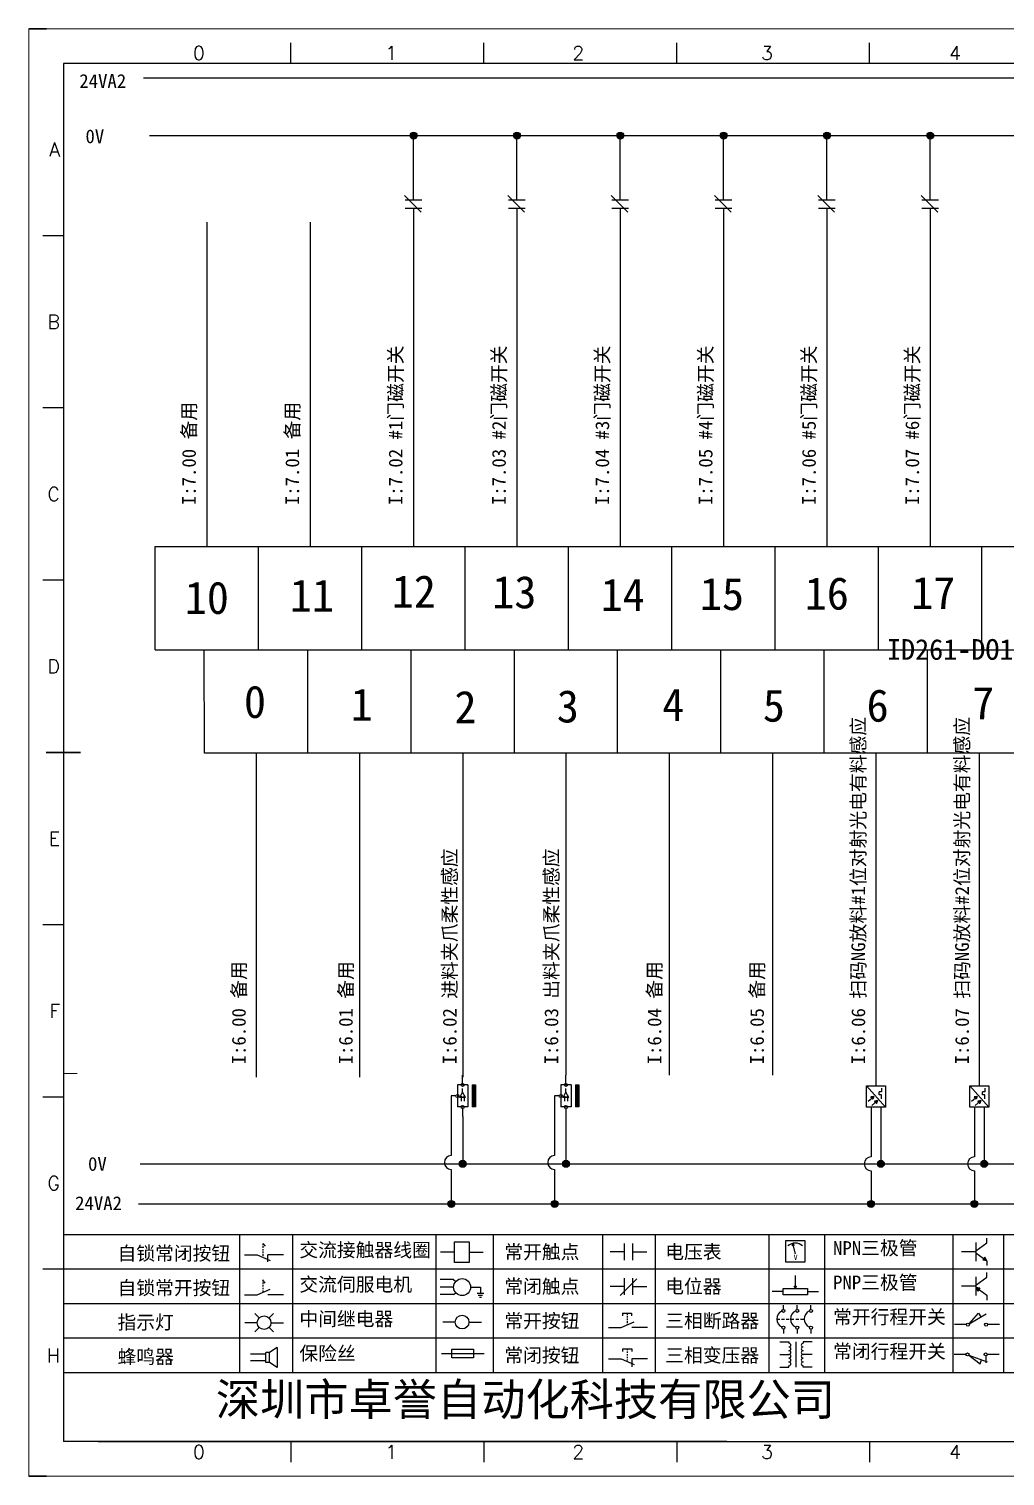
# Model space of a CAD drawing. Header units: millimetres. Extents: x -300 to 54435, y -106 to 60527.
# Drawn here: x 1202.3 to 1344, y 1594.4 to 1804.4 of the extents above; entities that cross this region are included whole.
import ezdxf
from ezdxf.enums import TextEntityAlignment as Align

# ---------------------------------------------------------------- set-up
doc = ezdxf.new("R2010")
doc.units = ezdxf.units.MM
doc.layers.add('AE_BOR', color=1, linetype='Continuous')
doc.layers.add('MISC', color=2, linetype='Continuous')
doc.styles.get("Standard").update_dxf_attribs({"font": ''})
doc.styles.add('WD', font='romans.shx', dxfattribs={"width": 0.8, "bigfont": 'gbcbig.shx'})
doc.styles.add('样式 0', font='')
doc.styles.add('汉字', font='')
doc.styles.get('Standard').set_extended_font_data('SimSun')
doc.styles.get('样式 0').set_extended_font_data('KaiTi_GB2312')
doc.styles.get('汉字').set_extended_font_data('新宋体')

# ---------------------------------------------------------------- blocks, each defined once
blk = doc.blocks.new('光电开关')
at = {"linetype": 'ByBlock'}
h = blk.add_hatch(dxfattribs=at)
h.set_pattern_fill('ANSI31', color=256, scale=0.01, style=0)
h.set_pattern_definition([(45, (0.172267, 0), (-0.0224506403, 0.0224506403), [])])
h.paths.add_polyline_path([(-1882.44, -776.34), (-1882.5, -775.91), (-1882.68, -776.07)])
h.paths.add_polyline_path([(-1882.86, -776.23), (-1882.44, -776.34), (-1882.68, -776.07)])
h.paths.add_polyline_path([(-1883.05, -776.88), (-1883.11, -776.45), (-1883.29, -776.61)])
h.paths.add_polyline_path([(-1883.47, -776.77), (-1883.05, -776.88), (-1883.29, -776.61)])
for p, q in [((-1884.01, -775.96), (-1885.56, -775.96)), ((-1880.91, -775.3), (-1884.01, -778.05)), ((-1883.75, -776.09), (-1883.05, -776.88)), ((-1883.11, -776.45), (-1883.47, -776.77)), ((-1883.05, -776.88), (-1883.47, -776.77)), ((-1883.14, -775.55), (-1882.44, -776.34)), ((-1883.05, -776.88), (-1883.11, -776.45)), ((-1882.5, -775.91), (-1882.86, -776.23)), ((-1882.44, -776.34), (-1882.86, -776.23)), ((-1882.44, -776.34), (-1882.5, -775.91)), ((-1879.37, -776.67), (-1880.91, -776.67)), ((-1884.01, -777.39), (-1885.56, -777.39)), ((-1882.78, -777.47), (-1882.23, -777.47)), ((-1882.23, -777.47), (-1882.23, -777.14)), ((-1882.23, -777.14), (-1881.78, -777.14)), ((-1881.78, -777.47), (-1881.78, -777.14)), ((-1881.23, -777.47), (-1881.78, -777.47))]:
    blk.add_line(p, q, dxfattribs=at)
blk.add_lwpolyline([(-1884.01, -775.3), (-1880.91, -775.3), (-1880.91, -778.05), (-1884.01, -778.05)], close=True, dxfattribs=at)
blk = doc.blocks.new('常闭触点')
at = {"linetype": 'ByBlock'}
for p, q in [((-1853.82, -786.77), (-1855.88, -786.77)), ((-1852.01, -785.66), (-1854.43, -788.1)), ((-1853.82, -787.99), (-1853.82, -785.56)), ((-1852.6, -787.99), (-1852.6, -785.56)), ((-1852.6, -786.77), (-1850.55, -786.77))]:
    blk.add_line(p, q, dxfattribs=at)
blk = doc.blocks.new('接近开关')
at = {"linetype": 'ByBlock'}
h = blk.add_hatch(dxfattribs=at)
h.set_pattern_fill('ANSI31', color=256, scale=0.01, style=0)
h.set_pattern_definition([(45, (-89.131516, -30.795668), (-0.0224506403, 0.0224506403), [])])
h.paths.add_polyline_path([(-1516.96, -1123.35), (-1516.96, -1122.85), (-1513.76, -1122.85), (-1513.76, -1123.35)])
for p, q in [((-1516.96, -1123.35), (-1516.96, -1122.85)), ((-1516.96, -1122.85), (-1513.76, -1122.85)), ((-1516.96, -1123.35), (-1513.76, -1123.35)), ((-1513.76, -1122.85), (-1513.76, -1123.35)), ((-1517.18, -1124.71), (-1518.36, -1124.71)), ((-1516.96, -1123.95), (-1513.76, -1123.95)), ((-1516.96, -1123.95), (-1516.96, -1125.47)), ((-1516.96, -1125.47), (-1513.76, -1125.47)), ((-1515.91, -1124.71), (-1516.45, -1124.71)), ((-1515.11, -1124.31), (-1515.91, -1124.71)), ((-1515.11, -1125.11), (-1515.91, -1124.71)), ((-1515.33, -1124.53), (-1515.17, -1124.53)), ((-1515.33, -1124.88), (-1515.17, -1124.88)), ((-1515.25, -1124.45), (-1515.25, -1124.61)), ((-1515.11, -1124.31), (-1515.11, -1125.11)), ((-1515.11, -1124.48), (-1514.58, -1124.48)), ((-1515.11, -1124.94), (-1514.58, -1124.94)), ((-1513.76, -1123.95), (-1513.76, -1125.47)), ((-1513.54, -1124.71), (-1512.36, -1124.71)), ((-1515.36, -1125.69), (-1515.36, -1126.36)), ((-1515.36, -1126.36), (-1512.36, -1126.36))]:
    blk.add_line(p, q, dxfattribs=at)
for centre in [(-1516.96, -1124.71), (-1515.36, -1125.47), (-1513.76, -1124.71)]:
    blk.add_circle(centre, 0.225, dxfattribs=at)
blk = doc.blocks.new('*U4')
at = {"linetype": 'ByBlock'}
for p, q in [((-1909.23, -780.45), (-1909.23, -780.67)), ((-1909.23, -780.45), (-1908.92, -780.84)), ((-1909.23, -780.84), (-1909.23, -781.05)), ((-1911.92, -782.07), (-1910.06, -782.07)), ((-1910.06, -782.07), (-1908.18, -782.88)), ((-1909.23, -781.23), (-1909.23, -781.44)), ((-1909.23, -781.61), (-1909.23, -781.83)), ((-1909.23, -782), (-1909.23, -782.21)), ((-1909.23, -782.38), (-1909.23, -782.43)), ((-1908.52, -783.07), (-1908.52, -782.07)), ((-1906.25, -782.07), (-1908.52, -782.07))]:
    blk.add_line(p, q, dxfattribs=at)
blk = doc.blocks.new('*U6')
at = {"linetype": 'ByBlock'}
for p, q in [((-1908.88, -791.17), (-1909.23, -790.71)), ((-1909.23, -790.71), (-1909.23, -790.92)), ((-1909.23, -791.09), (-1909.23, -791.31)), ((-1909.23, -791.48), (-1909.23, -791.69)), ((-1911.92, -792.89), (-1910.06, -792.89)), ((-1910.06, -792.89), (-1908.18, -792.08)), ((-1909.23, -791.86), (-1909.23, -792.08)), ((-1909.23, -792.25), (-1909.23, -792.47)), ((-1906.25, -792.89), (-1908.52, -792.89))]:
    blk.add_line(p, q, dxfattribs=at)
blk = doc.blocks.new('蜂鸣器')
at = {"linetype": 'ByBlock'}
for p, q in [((-1907.17, -795.53), (-1908.25, -796.26)), ((-1907.17, -795.53), (-1907.17, -798.41)), ((-1908.8, -796.48), (-1911.01, -796.48)), ((-1908.8, -797.46), (-1911.01, -797.46)), ((-1908.25, -796.26), (-1908.8, -796.26)), ((-1908.8, -797.68), (-1908.8, -796.26)), ((-1908.25, -797.68), (-1908.8, -797.68)), ((-1908.25, -797.68), (-1908.25, -796.26)), ((-1907.17, -798.41), (-1908.25, -797.68))]:
    blk.add_line(p, q, dxfattribs=at)
blk = doc.blocks.new('指示灯')
at = {"linetype": 'ByBlock'}
for p, q in [((-1854.25, -776.92), (-1856.06, -776.92)), ((-1854.62, -775.59), (-1853.97, -776.23)), ((-1851.9, -775.59), (-1852.54, -776.23)), ((-1852.26, -776.92), (-1850.45, -776.92)), ((-1854.62, -778.25), (-1853.97, -777.61)), ((-1851.9, -778.25), (-1852.54, -777.61))]:
    blk.add_line(p, q, dxfattribs=at)
blk.add_circle((-1853.26, -776.92), 0.992, dxfattribs=at)
blk = doc.blocks.new('交流接触器线圈')
at = {"linetype": 'ByBlock'}
for p, q in [((-1880.82, -781.77), (-1882.87, -781.77)), ((-1878.72, -781.77), (-1876.67, -781.77))]:
    blk.add_line(p, q, dxfattribs=at)
blk.add_lwpolyline([(-1880.82, -780.28), (-1878.72, -780.28), (-1878.72, -783.26), (-1880.82, -783.26)], close=True, dxfattribs=at)
blk = doc.blocks.new('交流伺服电机')
at = {"linetype": 'ByBlock'}
for p, q in [((-1880.97, -785.75), (-1882.94, -785.75)), ((-1880.97, -786.85), (-1882.94, -786.85)), ((-1880.97, -785.75), (-1880.65, -786.03)), ((-1878.49, -786.85), (-1877.07, -786.85)), ((-1877.07, -786.85), (-1877.07, -787.72)), ((-1880.97, -787.94), (-1882.94, -787.94)), ((-1880.97, -787.94), (-1880.65, -787.67)), ((-1877.54, -787.72), (-1876.59, -787.72)), ((-1877.38, -788.01), (-1876.75, -788.01)), ((-1877.23, -788.29), (-1876.9, -788.29))]:
    blk.add_line(p, q, dxfattribs=at)
blk.add_circle((-1879.73, -786.85), 1.24, dxfattribs=at)
blk = doc.blocks.new('中间继电器')
at = {"linetype": 'ByBlock'}
for p, q in [((-1880.72, -791.92), (-1882.54, -791.92)), ((-1878.74, -791.92), (-1876.92, -791.92))]:
    blk.add_line(p, q, dxfattribs=at)
blk.add_circle((-1879.73, -791.92), 0.992, dxfattribs=at)
blk = doc.blocks.new('保险丝')
at = {"linetype": 'ByBlock'}
blk.add_line((-1882.72, -796.49), (-1876.55, -796.49), dxfattribs=at)
blk.add_lwpolyline([(-1881.2, -795.86), (-1878.06, -795.86), (-1878.06, -797.12), (-1881.2, -797.12)], close=True, dxfattribs=at)
blk = doc.blocks.new('常开按钮')
at = {"linetype": 'ByBlock'}
for p, q in [((-1910.06, -787.73), (-1908.18, -786.93)), ((-1909.9, -785.68), (-1908.56, -785.68)), ((-1909.9, -785.68), (-1909.9, -786.07)), ((-1909.23, -785.68), (-1909.23, -785.89)), ((-1909.23, -786.06), (-1909.23, -786.28)), ((-1909.23, -786.45), (-1909.23, -786.67)), ((-1909.23, -786.84), (-1909.23, -787.05)), ((-1909.23, -787.22), (-1909.23, -787.38)), ((-1908.56, -785.68), (-1908.56, -786.07)), ((-1911.92, -787.73), (-1910.06, -787.73)), ((-1906.25, -787.73), (-1908.52, -787.73))]:
    blk.add_line(p, q, dxfattribs=at)
blk = doc.blocks.new('常开触点')
at = {"linetype": 'ByBlock'}
for p, q in [((-1853.82, -782.99), (-1853.82, -780.56)), ((-1852.6, -782.99), (-1852.6, -780.56)), ((-1853.82, -781.77), (-1855.88, -781.77)), ((-1852.6, -781.77), (-1850.55, -781.77))]:
    blk.add_line(p, q, dxfattribs=at)
blk = doc.blocks.new('常闭按钮')
at = {"linetype": 'ByBlock'}
for p, q in [((-1854.11, -790.83), (-1852.77, -790.83)), ((-1854.11, -790.83), (-1854.11, -791.22)), ((-1853.44, -790.83), (-1853.44, -791.04)), ((-1853.44, -791.21), (-1853.44, -791.43)), ((-1853.44, -791.6), (-1853.44, -791.82)), ((-1852.77, -790.83), (-1852.77, -791.22)), ((-1856.13, -792.28), (-1854.28, -792.28)), ((-1854.28, -792.28), (-1852.4, -793.09)), ((-1853.44, -791.99), (-1853.44, -792.2)), ((-1853.44, -792.37), (-1853.44, -792.53)), ((-1850.47, -792.28), (-1852.73, -792.28)), ((-1852.73, -792.28), (-1852.73, -793.43))]:
    blk.add_line(p, q, dxfattribs=at)
blk = doc.blocks.new('电压表')
at = {"linetype": 'ByBlock'}
for p, q in [((-1814.84, -780.75), (-1814.91, -781.13)), ((-1814.6, -781.05), (-1814.91, -781.13)), ((-1814.84, -780.75), (-1814.46, -782.26)), ((-1814.84, -780.75), (-1814.6, -781.05))]:
    blk.add_line(p, q, dxfattribs=at)
blk.add_lwpolyline([(-1815.84, -780.34), (-1813.07, -780.34), (-1813.07, -783.49), (-1815.84, -783.49)], close=True, dxfattribs=at)
blk.add_arc((-1814.46, -782.26), 1.56, 46.8313, 133.1687, dxfattribs=at)
at = {"linetype": 'ByBlock', "insert": (-1814.7, -782.39), "char_height": 0.75, "width": 0.6768, "attachment_point": 1}
blk.add_mtext('V', dxfattribs=at)
blk = doc.blocks.new('电位器')
at = {"linetype": 'ByBlock'}
for p, q in [((-1814.45, -787.3), (-1814.45, -785.39)), ((-1814.45, -787.3), (-1814.62, -786.96)), ((-1814.62, -786.96), (-1814.27, -786.96)), ((-1814.45, -787.3), (-1814.27, -786.96)), ((-1816.21, -787.75), (-1817.79, -787.75)), ((-1812.68, -787.75), (-1811.1, -787.75))]:
    blk.add_line(p, q, dxfattribs=at)
blk.add_lwpolyline([(-1816.21, -787.3), (-1812.68, -787.3), (-1812.68, -788.2), (-1816.21, -788.2)], close=True, dxfattribs=at)
blk = doc.blocks.new('三相断路器')
at = {"linetype": 'ByBlock'}
for p, q in [((-1816.17, -790.33), (-1816.17, -789.7)), ((-1814.17, -790.33), (-1814.17, -789.7)), ((-1812.18, -790.33), (-1812.18, -789.7)), ((-1817.14, -791.74), (-1816.72, -791.74)), ((-1816.45, -791.74), (-1816.03, -791.74)), ((-1816.17, -793.19), (-1816.17, -793.83)), ((-1815.76, -791.74), (-1815.34, -791.74)), ((-1815.07, -791.74), (-1814.65, -791.74)), ((-1814.38, -791.74), (-1813.96, -791.74)), ((-1814.17, -793.19), (-1814.17, -793.83)), ((-1813.69, -791.74), (-1813.27, -791.74)), ((-1812.18, -793.19), (-1812.18, -793.83))]:
    blk.add_line(p, q, dxfattribs=at)
for centre in [(-1816.17, -790.55), (-1814.17, -790.55), (-1812.18, -790.55), (-1816.17, -792.98), (-1814.17, -792.98), (-1812.18, -792.98)]:
    blk.add_circle(centre, 0.219, dxfattribs=at)
for centre in [(-1815.81, -791.74), (-1813.82, -791.74), (-1811.83, -791.74)]:
    blk.add_arc(centre, 1.32, 115.5791, 244.4209, dxfattribs=at)
blk = doc.blocks.new('三相变压器')
at = {"linetype": 'ByBlock'}
for p, q in [((-1816.69, -795.03), (-1815.37, -795.03)), ((-1815.37, -795.03), (-1815.37, -795.24)), ((-1814.34, -798.7), (-1814.34, -795.04)), ((-1812, -795.03), (-1813.32, -795.03)), ((-1813.32, -795.03), (-1813.32, -795.24)), ((-1816.69, -796.87), (-1815.37, -796.87)), ((-1812, -796.87), (-1813.32, -796.87)), ((-1816.69, -798.71), (-1815.37, -798.71)), ((-1815.37, -798.71), (-1815.37, -798.5)), ((-1813.32, -798.71), (-1813.32, -798.5)), ((-1812, -798.71), (-1813.32, -798.71))]:
    blk.add_line(p, q, dxfattribs=at)
for centre, start, end in [((-1815.37, -795.51), 270, 90), ((-1815.37, -796.06), 270, 90), ((-1813.32, -795.51), 90, 270), ((-1813.32, -796.06), 90, 270), ((-1815.37, -796.6), 270, 90), ((-1815.37, -797.14), 270, 90), ((-1815.37, -797.68), 270, 90), ((-1815.37, -798.23), 270, 90), ((-1813.32, -796.6), 90, 270), ((-1813.32, -797.14), 90, 270), ((-1813.32, -797.68), 90, 270), ((-1813.32, -798.23), 90, 270)]:
    blk.add_arc(centre, 0.271, start, end, dxfattribs=at)
blk = doc.blocks.new('NPN三极管')
at = {"linetype": 'ByBlock'}
for p, q in [((-1785.73, -780.61), (-1785.73, -783.32)), ((-1785.73, -781.82), (-1784.15, -780.66)), ((-1784.15, -780.66), (-1784.15, -779.98)), ((-1785.73, -781.97), (-1787.81, -781.97)), ((-1785.73, -782.11), (-1784.15, -783.27)), ((-1784.41, -782.73), (-1784.74, -783.18)), ((-1784.15, -783.27), (-1784.74, -783.18)), ((-1784.15, -783.27), (-1784.41, -782.73)), ((-1784.15, -783.27), (-1784.15, -783.96))]:
    blk.add_line(p, q, dxfattribs=at)
blk = doc.blocks.new('PNP三极管')
at = {"linetype": 'ByBlock'}
for p, q in [((-1784.9, -785.38), (-1784.9, -788.09)), ((-1783.32, -785.43), (-1783.32, -784.75)), ((-1784.9, -786.74), (-1786.98, -786.74)), ((-1784.9, -786.59), (-1783.32, -785.43)), ((-1784.9, -786.88), (-1783.32, -788.04)), ((-1784.9, -786.88), (-1784.31, -786.97)), ((-1784.9, -786.88), (-1784.64, -787.42)), ((-1784.31, -786.97), (-1784.64, -787.42)), ((-1783.32, -788.04), (-1783.32, -788.73))]:
    blk.add_line(p, q, dxfattribs=at)
blk = doc.blocks.new('常开行程开关')
at = {"linetype": 'ByBlock'}
for p, q in [((-1785.89, -792.17), (-1784.52, -790.62)), ((-1785.89, -792.17), (-1783.43, -790.72)), ((-1784.52, -790.62), (-1784.19, -791.17)), ((-1786.29, -792.3), (-1788.01, -792.3)), ((-1781.48, -792.3), (-1783.21, -792.3))]:
    blk.add_line(p, q, dxfattribs=at)
for centre in [(-1786.07, -792.3), (-1783.42, -792.3)]:
    blk.add_circle(centre, 0.219, dxfattribs=at)
blk = doc.blocks.new('常闭行程开关')
at = {"linetype": 'ByBlock'}
for p, q in [((-1786.34, -796.62), (-1788.07, -796.62)), ((-1785.93, -796.72), (-1783.25, -797.7)), ((-1785.93, -796.72), (-1784.3, -798)), ((-1784.3, -798), (-1784.08, -797.4)), ((-1783.48, -796.84), (-1783.48, -797.85)), ((-1781.54, -796.62), (-1783.26, -796.62))]:
    blk.add_line(p, q, dxfattribs=at)
for centre in [(-1786.12, -796.62), (-1783.48, -796.62)]:
    blk.add_circle(centre, 0.219, dxfattribs=at)

msp = doc.modelspace()

# ---------------------------------------------------------------- hatches: boundary and pattern name
at = {"lineweight": -2}
h = msp.add_hatch(color=0, dxfattribs=at)
edge = h.paths.add_edge_path()
edge.add_arc((1258.102, 1788.883), 0.5, 0, 360)
h = msp.add_hatch(color=0, dxfattribs=at)
edge = h.paths.add_edge_path()
edge.add_arc((1273.102, 1788.883), 0.5, 0, 360)
h = msp.add_hatch(color=0, dxfattribs=at)
edge = h.paths.add_edge_path()
edge.add_arc((1288.102, 1788.883), 0.5, 0, 360)
h = msp.add_hatch(color=0, dxfattribs=at)
edge = h.paths.add_edge_path()
edge.add_arc((1303.102, 1788.883), 0.5, 0, 360)
h = msp.add_hatch(color=0, dxfattribs=at)
edge = h.paths.add_edge_path()
edge.add_arc((1318.102, 1788.883), 0.5, 0, 360)
h = msp.add_hatch(color=0, dxfattribs=at)
edge = h.paths.add_edge_path()
edge.add_arc((1333.102, 1788.883), 0.5, 0, 360)
h = msp.add_hatch(color=0, dxfattribs=at)
edge = h.paths.add_edge_path()
edge.add_arc((1265.227, 1639.671), 0.5, 0, 360)
h = msp.add_hatch(color=0, dxfattribs=at)
edge = h.paths.add_edge_path()
edge.add_arc((1280.227, 1639.671), 0.5, 0, 360)
h = msp.add_hatch(color=0, dxfattribs=at)
edge = h.paths.add_edge_path()
edge.add_arc((1325.94, 1639.671), 0.5, 0, 360)
h = msp.add_hatch(color=0, dxfattribs=at)
edge = h.paths.add_edge_path()
edge.add_arc((1340.94, 1639.671), 0.5, 0, 360)
h = msp.add_hatch(color=0, dxfattribs=at)
edge = h.paths.add_edge_path()
edge.add_arc((1263.579, 1633.854), 0.5, 0, 360)
h = msp.add_hatch(color=0, dxfattribs=at)
edge = h.paths.add_edge_path()
edge.add_arc((1278.579, 1633.854), 0.5, 0, 360)
h = msp.add_hatch(color=0, dxfattribs=at)
edge = h.paths.add_edge_path()
edge.add_arc((1324.514, 1633.854), 0.5, 0, 360)
h = msp.add_hatch(color=0, dxfattribs=at)
edge = h.paths.add_edge_path()
edge.add_arc((1339.514, 1633.854), 0.5, 0, 360)

# ---------------------------------------------------------------- linework, layer by layer
at = {"color": 7}
for p, q in [((1494.264, 1799.361), (1207.264, 1799.361)), ((1207.264, 1799.361), (1207.264, 1599.361)), ((1212.294, 1599.361), (1491.794, 1599.361)), ((1333.061, 1599.361), (1393.011, 1599.361))]:
    msp.add_line(p, q, dxfattribs=at)
at = {"color": 0, "lineweight": -2}
for p, q in [((1218.89, 1797.247), (1485.642, 1797.247)), ((1219.774, 1788.883), (1486.526, 1788.883)), ((1258.102, 1781.639), (1258.102, 1788.883)), ((1273.102, 1781.639), (1273.102, 1788.883)), ((1288.102, 1781.639), (1288.102, 1788.883)), ((1303.102, 1781.639), (1303.102, 1788.883)), ((1318.102, 1781.639), (1318.102, 1788.883)), ((1333.102, 1781.639), (1333.102, 1788.883)), ((1228.102, 1776.311), (1228.102, 1729.277)), ((1243.102, 1776.311), (1243.102, 1729.277)), ((1258.102, 1776.311), (1258.102, 1729.277)), ((1273.102, 1776.311), (1273.102, 1729.277)), ((1288.102, 1776.311), (1288.102, 1729.277)), ((1303.102, 1776.311), (1303.102, 1729.277)), ((1318.102, 1776.311), (1318.102, 1729.277)), ((1333.102, 1776.311), (1333.102, 1729.277)), ((1220.602, 1714.277), (1482.727, 1714.277)), ((1242.727, 1699.277), (1242.727, 1714.277)), ((1257.727, 1699.277), (1257.727, 1714.277)), ((1272.727, 1699.277), (1272.727, 1714.277)), ((1287.727, 1699.277), (1287.727, 1714.277)), ((1302.727, 1699.277), (1302.727, 1714.277)), ((1317.727, 1699.277), (1317.727, 1714.277)), ((1332.727, 1699.277), (1332.727, 1714.277)), ((1235.227, 1699.277), (1235.227, 1652.244)), ((1250.227, 1699.277), (1250.227, 1652.244)), ((1265.227, 1699.277), (1265.227, 1652.244)), ((1280.227, 1699.277), (1280.227, 1652.527)), ((1295.227, 1699.277), (1295.227, 1652.527)), ((1310.227, 1699.277), (1310.227, 1652.527)), ((1325.227, 1699.277), (1325.227, 1652.527)), ((1340.227, 1699.277), (1340.227, 1652.527)), ((1263.579, 1646.525), (1263.579, 1640.86)), ((1265.227, 1646.525), (1265.227, 1639.671)), ((1278.579, 1646.525), (1278.579, 1640.86)), ((1280.227, 1646.525), (1280.227, 1639.671)), ((1324.514, 1646.337), (1324.514, 1640.671)), ((1325.94, 1646.337), (1325.94, 1639.671)), ((1339.514, 1646.337), (1339.514, 1640.671)), ((1340.94, 1646.337), (1340.94, 1639.671)), ((1218.406, 1639.671), (1484.395, 1639.671)), ((1263.579, 1638.86), (1263.579, 1633.854)), ((1278.579, 1638.86), (1278.579, 1633.854)), ((1324.514, 1638.671), (1324.514, 1633.854)), ((1339.514, 1638.671), (1339.514, 1633.854)), ((1218.168, 1633.854), (1484.921, 1633.854))]:
    msp.add_line(p, q, dxfattribs=at)
at = {"color": 7, "lineweight": 9, "ltscale": 0.1}
for p, q in [((1207.264, 1652.79), (1209.264, 1652.79)), ((1303.599, 1599.361), (1333.061, 1599.361)), ((1331.704, 1599.361), (1331.704, 1599.361)), ((1331.704, 1599.361), (1331.704, 1599.361)), ((1331.704, 1599.361), (1331.704, 1599.361)), ((1331.704, 1599.361), (1331.704, 1599.361))]:
    msp.add_line(p, q, dxfattribs=at)
at = {"color": 7, "linetype": 'ByBlock'}
for p, q in [((1494.264, 1629.361), (1207.264, 1629.361)), ((1494.264, 1624.361), (1207.264, 1624.361)), ((1494.264, 1619.361), (1207.264, 1619.361)), ((1494.264, 1614.361), (1207.264, 1614.361)), ((1494.264, 1609.361), (1207.264, 1609.361))]:
    msp.add_line(p, q, dxfattribs=at)
at = {"color": 7, "lineweight": -2}
for p, q in [((1232.843, 1629.361), (1232.843, 1609.361)), ((1240.52, 1629.361), (1240.52, 1609.361)), ((1261.31, 1629.361), (1261.31, 1609.361)), ((1269.663, 1629.361), (1269.663, 1609.361)), ((1285.518, 1629.361), (1285.518, 1609.361)), ((1293.167, 1629.361), (1293.167, 1609.361)), ((1309.659, 1629.361), (1309.659, 1609.361)), ((1317.761, 1629.361), (1317.761, 1609.361)), ((1336.38, 1629.361), (1336.38, 1609.361)), ((1343.74, 1629.361), (1343.74, 1609.361))]:
    msp.add_line(p, q, dxfattribs=at)
at = {"color": 7, "ltscale": 2}
msp.add_line((1303.599, 1599.361), (1207.264, 1599.361), dxfattribs=at)
at = {"color": 0, "lineweight": -2}
for points in [[(1220.602, 1729.277), (1235.602, 1729.277)], [(1220.602, 1714.277), (1220.602, 1729.277)], [(1235.602, 1729.277), (1250.602, 1729.277)], [(1235.602, 1714.277), (1235.602, 1729.277)], [(1250.602, 1729.277), (1265.602, 1729.277)], [(1250.602, 1714.277), (1250.602, 1729.277)], [(1265.602, 1729.277), (1280.602, 1729.277)], [(1265.602, 1714.277), (1265.602, 1729.277)], [(1280.602, 1729.277), (1295.602, 1729.277)], [(1280.602, 1714.277), (1280.602, 1729.277)], [(1295.602, 1729.277), (1310.602, 1729.277)], [(1295.602, 1714.277), (1295.602, 1729.277)], [(1310.602, 1729.277), (1325.602, 1729.277)], [(1310.602, 1714.277), (1310.602, 1729.277)], [(1325.602, 1729.277), (1340.602, 1729.277)], [(1325.602, 1714.277), (1325.602, 1729.277)], [(1340.602, 1729.277), (1355.602, 1729.277)], [(1340.602, 1714.277), (1340.602, 1729.277)], [(1242.727, 1699.277), (1227.727, 1699.277), (1227.692, 1714.277)], [(1257.727, 1699.277), (1242.727, 1699.277)], [(1272.727, 1699.277), (1257.727, 1699.277)], [(1287.727, 1699.277), (1272.727, 1699.277)], [(1302.727, 1699.277), (1287.727, 1699.277)], [(1317.727, 1699.277), (1302.727, 1699.277)], [(1332.727, 1699.277), (1317.727, 1699.277)], [(1347.727, 1699.277), (1332.727, 1699.277)]]:
    msp.add_lwpolyline(points, dxfattribs=at)
for centre in [(1258.102, 1788.883), (1273.102, 1788.883), (1288.102, 1788.883), (1303.102, 1788.883), (1318.102, 1788.883), (1333.102, 1788.883), (1265.227, 1639.671), (1280.227, 1639.671), (1325.94, 1639.671), (1340.94, 1639.671), (1263.579, 1633.854), (1278.579, 1633.854), (1324.514, 1633.854), (1339.514, 1633.854)]:
    msp.add_circle(centre, 0.5, dxfattribs=at)
for centre in [(1263.579, 1639.86), (1278.579, 1639.86), (1324.514, 1639.671), (1339.514, 1639.671)]:
    msp.add_arc(centre, 1, 90, 270, dxfattribs=at)
at = {"layer": 'AE_BOR', "color": 7, "lineweight": 30}
for p, q in [((1204.794, 1804.361), (1202.261, 1804.361)), ((1204.764, 1699.361), (1209.764, 1699.361)), ((1202.261, 1594.361), (1204.794, 1594.361))]:
    msp.add_line(p, q, dxfattribs=at)
at = {"layer": 'AE_BOR', "color": 7, "lineweight": 15}
for p, q in [((1202.261, 1804.361), (1499.261, 1804.361)), ((1202.261, 1594.361), (1202.261, 1804.361)), ((1499.261, 1594.361), (1202.261, 1594.361))]:
    msp.add_line(p, q, dxfattribs=at)
at = {"layer": 'AE_BOR', "color": 7}
for p, q in [((1240.294, 1799.361), (1240.294, 1802.361)), ((1268.294, 1799.361), (1268.294, 1802.361)), ((1296.294, 1799.361), (1296.294, 1802.361)), ((1324.294, 1799.361), (1324.294, 1802.361)), ((1207.264, 1774.361), (1204.264, 1774.361)), ((1207.264, 1749.361), (1204.264, 1749.361)), ((1207.264, 1724.361), (1204.264, 1724.361)), ((1207.264, 1674.361), (1204.264, 1674.361)), ((1207.264, 1649.361), (1204.264, 1649.361)), ((1207.264, 1624.361), (1204.264, 1624.361)), ((1240.294, 1599.361), (1240.294, 1596.361)), ((1268.294, 1599.361), (1268.294, 1596.361)), ((1296.294, 1599.361), (1296.294, 1596.361)), ((1324.294, 1599.361), (1324.294, 1596.361))]:
    msp.add_line(p, q, dxfattribs=at)

# ---------------------------------------------------------------- block references
at = {"linetype": 'ByBlock'}
for name, p, rotation in [('常闭触点', (2044.877, -74.237), 270), ('常闭触点', (2059.877, -74.237), 270), ('常闭触点', (2074.877, -74.237), 270), ('常闭触点', (2089.877, -74.237), 270), ('常闭触点', (2104.877, -74.237), 270), ('常闭触点', (2119.877, -74.237), 270), ('接近开关', (2389.935, 134.165), 270), ('接近开关', (2404.935, 134.165), 270), ('光电开关', (548.554, 3531.892), 90), ('光电开关', (563.554, 3531.892), 90)]:
    msp.add_blockref(name, p, dxfattribs=dict(at, rotation=rotation))
at = {"color": 7, "linetype": 'ByBlock'}
for name, p in [('*U4', (3145.453, 2408.538)), ('交流接触器线圈', (3144.877, 2408.63)), ('常开触点', (3142.531, 2408.658)), ('电压表', (3127.97, 2408.877)), ('NPN三极管', (3125.458, 2408.864)), ('电位器', (3127.97, 2408.877)), ('PNP三极管', (3124.633, 2408.635)), ('*U6', (3145.453, 2413.538)), ('交流伺服电机', (3144.877, 2408.63)), ('常闭触点', (3142.531, 2408.658)), ('三相断路器', (3127.97, 2408.877)), ('指示灯', (3089.667, 2393.538)), ('中间继电器', (3144.877, 2408.63)), ('常开按钮', (3198.317, 2403.658)), ('常开行程开关', (3124.633, 2408.635)), ('蜂鸣器', (3145.453, 2408.538)), ('常闭按钮', (3142.531, 2403.658)), ('三相变压器', (3127.97, 2408.877)), ('保险丝', (3144.877, 2408.63)), ('常闭行程开关', (3124.633, 2408.635))]:
    msp.add_blockref(name, p, dxfattribs=at)

# ---------------------------------------------------------------- texts
at = {"color": 0, "lineweight": -2, "attachment_point": 1}
for s, insert, char_height, width in [('0V', (1210.468, 1789.778), 2, 14.27309), ('10', (1224.891, 1724.176), 4.7064, 7.20347), ('11', (1240.144, 1724.495), 4.7064, 7.20347), ('12', (1254.932, 1725.086), 4.7064, 7.20347), ('13', (1269.526, 1724.992), 4.7064, 7.20347), ('14', (1285.262, 1724.605), 4.7064, 7.20347), ('15', (1299.666, 1724.738), 4.7064, 7.20347), ('16', (1314.886, 1724.802), 4.7064, 7.20347), ('17', (1330.354, 1724.89), 4.7064, 7.20347), ('ID261-DO15   2#-CN2  6-7CH               ', (1326.822, 1715.814), 3, 61.03402), ('0', (1233.477, 1709.079), 4.706, 7.20347), ('1', (1248.974, 1708.674), 4.706, 7.20347), ('2', (1264.035, 1708.316), 4.706, 7.20347), ('3', (1278.897, 1708.42), 4.706, 7.20347), ('4', (1294.197, 1708.659), 4.706, 7.20347), ('5', (1308.804, 1708.54), 4.706, 7.20347), ('6', (1323.865, 1708.54), 4.706, 7.20347), ('7', (1339.192, 1708.899), 4.706, 7.20347), ('0V', (1210.843, 1640.656), 2, 14.27309)]:
    msp.add_mtext(s, dxfattribs=dict(at, insert=insert, char_height=char_height, width=width))
at = {"color": 0, "lineweight": -2, "char_height": 2, "width": 71.79445, "attachment_point": 1, "rotation": 90}
for s, insert in [('{\\C256;I:7.02 #1门磁开关}', (1254.489, 1735.263)), ('{\\C256;I:7.03 #2门磁开关}', (1269.489, 1735.263)), ('{\\C256;I:7.04 #3门磁开关}', (1284.489, 1735.263)), ('{\\C256;I:7.05 #4门磁开关}', (1299.489, 1735.263)), ('{\\C256;I:7.06 #5门磁开关}', (1314.489, 1735.263)), ('{\\C256;I:7.07 #6门磁开关}', (1329.489, 1735.263)), ('{\\C256;I:7.00 备用}', (1224.489, 1735.263)), ('{\\C256;I:7.01 备用}', (1239.489, 1735.263)), ('{\\C256;I:6.06 扫码NG放料#1位对射光电有料感应}', (1321.657, 1654.103)), ('{\\C256;I:6.07 扫码NG放料#2位对射光电有料感应}', (1336.719, 1654.103)), ('{\\C256;I:6.02 进料夹爪柔性感应}', (1262.345, 1654.103)), ('{\\C256;I:6.03 出料夹爪柔性感应}', (1277.106, 1654.103)), ('{\\C256;I:6.00 备用}', (1231.728, 1654.103)), ('{\\C256;I:6.01 备用}', (1247.256, 1654.103)), ('{\\C256;I:6.04 备用}', (1292.061, 1654.103)), ('{\\C256;I:6.05 备用}', (1306.955, 1654.103))]:
    msp.add_mtext(s, dxfattribs=dict(at, insert=insert))
at = {"color": 7, "char_height": 2, "attachment_point": 1, "style": '汉字'}
for s, insert in [('{\\fKaiTi_GB2312|b0|i0|c134|p49;自锁常闭按钮}', (1215.12, 1627.676)), ('{\\fKaiTi_GB2312|b0|i0|c134|p49;交流接触器线圈}', (1241.515, 1628.169)), ('{\\fKaiTi_GB2312|b0|i0|c134|p49;常开触点}', (1271.268, 1627.882)), ('{\\fKaiTi_GB2312|b0|i0|c134|p49;电压表}', (1294.628, 1627.892)), ('{\\fKaiTi_GB2312|b0|i0|c134|p49;NPN三极管}', (1318.994, 1628.453)), ('{\\fKaiTi_GB2312|b0|i0|c134|p49;交流伺服电机}', (1241.515, 1623.169)), ('{\\fKaiTi_GB2312|b0|i0|c134|p49;PNP三极管}', (1318.994, 1623.453)), ('{\\fKaiTi_GB2312|b0|i0|c134|p49;自锁常开按钮}', (1215.12, 1622.676)), ('{\\fKaiTi_GB2312|b0|i0|c134|p49;常闭触点}', (1271.268, 1622.882)), ('{\\fKaiTi_GB2312|b0|i0|c134|p49;电位器}', (1294.628, 1622.892)), ('{\\fKaiTi_GB2312|b0|i0|c134|p49;指示灯}', (1215.12, 1617.676)), ('{\\fKaiTi_GB2312|b0|i0|c134|p49;中间继电器}', (1241.515, 1618.169)), ('{\\fKaiTi_GB2312|b0|i0|c134|p49;常开按钮}', (1271.268, 1617.882)), ('{\\fKaiTi_GB2312|b0|i0|c134|p49;三相断路器}', (1294.628, 1617.892)), ('{\\fKaiTi_GB2312|b0|i0|c134|p49;常开行程开关}', (1318.994, 1618.453)), ('{\\fKaiTi_GB2312|b0|i0|c134|p49;蜂鸣器}', (1215.12, 1612.676)), ('{\\fKaiTi_GB2312|b0|i0|c134|p49;保险丝}', (1241.515, 1613.169)), ('{\\fKaiTi_GB2312|b0|i0|c134|p49;常闭按钮}', (1271.268, 1612.882)), ('{\\fKaiTi_GB2312|b0|i0|c134|p49;三相变压器}', (1294.628, 1612.892)), ('{\\fKaiTi_GB2312|b0|i0|c134|p49;常闭行程开关}', (1318.994, 1613.453))]:
    msp.add_mtext(s, dxfattribs=dict(at, insert=insert))
at = {"color": 7, "lineweight": -2, "insert": (1229.398, 1607.832), "char_height": 4.70644, "width": 96.11383, "attachment_point": 1}
msp.add_mtext('深圳市卓誉自动化科技有限公司', dxfattribs=at)
at = {"layer": 'AE_BOR', "color": 7, "style": 'WD'}
for s, p in [('0', (1226.931, 1799.861)), ('1', (1254.857, 1799.861)), ('2', (1282.006, 1799.861)), ('3', (1309.406, 1799.861)), ('4', (1336.707, 1799.861)), ('0', (1226.931, 1596.861)), ('1', (1254.857, 1596.861)), ('2', (1282.006, 1596.861)), ('3', (1309.406, 1596.861)), ('4', (1336.707, 1596.861))]:
    msp.add_text(s, height=2, dxfattribs=at).set_placement(p, align=Align.CENTER)
for s, p in [('A', (1206.764, 1786.861)), ('B', (1206.764, 1761.861)), ('C', (1206.764, 1736.861)), ('D', (1206.764, 1711.861)), ('E', (1206.764, 1686.861)), ('F', (1206.764, 1661.861)), ('G', (1206.764, 1636.861)), ('H', (1206.764, 1611.861))]:
    msp.add_text(s, height=2, dxfattribs=at).set_placement(p, align=Align.MIDDLE_RIGHT)
at = {"layer": 'MISC', "color": 0, "char_height": 2, "width": 5.01683, "attachment_point": 1, "style": '样式 0'}
for insert in [(1209.575, 1797.802), (1208.967, 1634.957)]:
    msp.add_mtext('24VA2', dxfattribs=dict(at, insert=insert))

doc.saveas('drawing.dxf')
